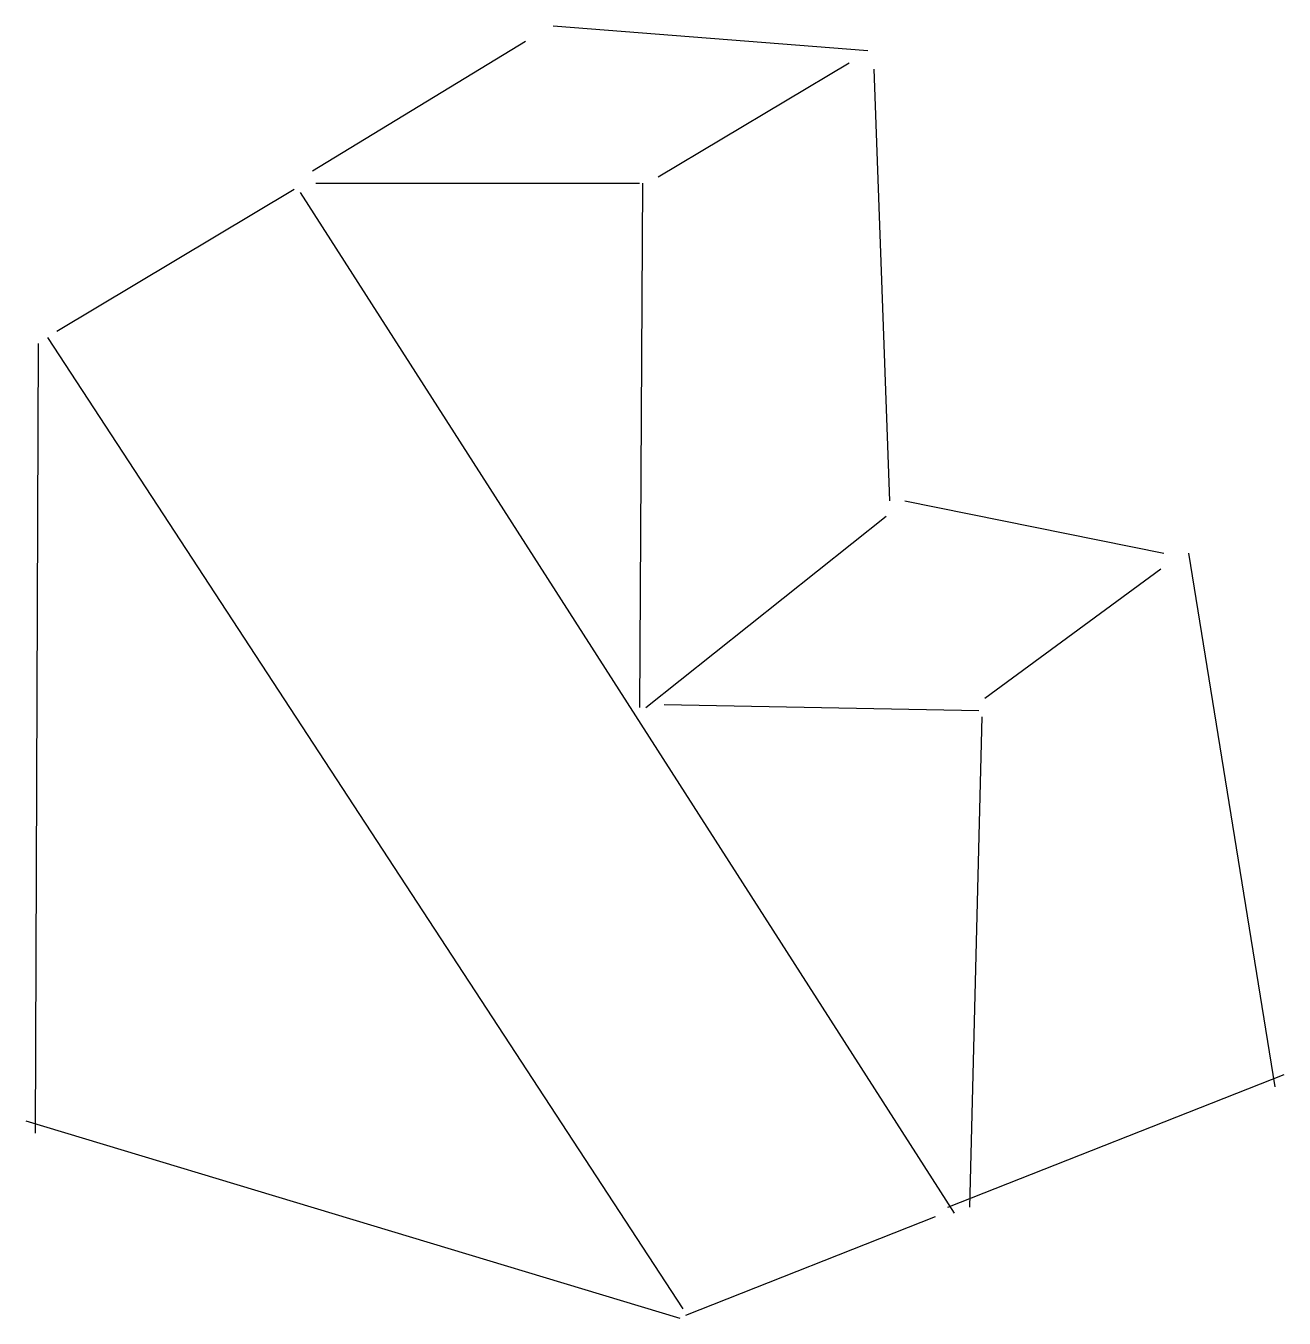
# Model space of a CAD drawing. Header units: metres. Extents: x -84 to 99, y 124 to 311.
import ezdxf

# ---------------------------------------------------------------- set-up
doc = ezdxf.new("R2010")
doc.units = ezdxf.units.M

msp = doc.modelspace()

# ---------------------------------------------------------------- linework, layer by layer
at = {"color": 0, "linetype": 'CONTINUOUS'}
for p, q in [((-7.378155, 311.223975), (38.232256, 307.646688)), ((-42.256703, 290.207413), (-11.402603, 308.98817)), ((7.825315, 289.313091), (35.54929, 305.858044)), ((39.126577, 304.963722), (41.362382, 242.361199)), ((-79.371057, 266.955047), (-44.939669, 287.524448)), ((-44.045347, 287.077287), (50.75276, 139.067035)), ((-41.809543, 288.41877), (5.14235, 288.41877)), ((5.589511, 288.41877), (5.14235, 212.40142)), ((-80.712539, 266.060726), (11.402603, 125.205047)), ((-82.054022, 265.166404), (-82.501183, 150.693218)), ((43.598186, 242.361199), (81.1597, 234.759464)), ((6.036672, 212.40142), (40.915221, 240.125394)), ((84.736987, 234.759464), (97.257492, 157.400631)), ((55.224369, 213.742902), (80.712539, 232.523659)), ((8.719637, 212.84858), (54.330047, 211.954259)), ((54.777208, 211.059937), (52.988565, 139.961356)), ((49.858438, 139.961356), (98.598975, 159.189274)), ((-83.842666, 152.481861), (10.955442, 123.863565)), ((11.849763, 124.310726), (48.069795, 138.619874))]:
    msp.add_line(p, q, dxfattribs=at)

doc.saveas('drawing.dxf')
